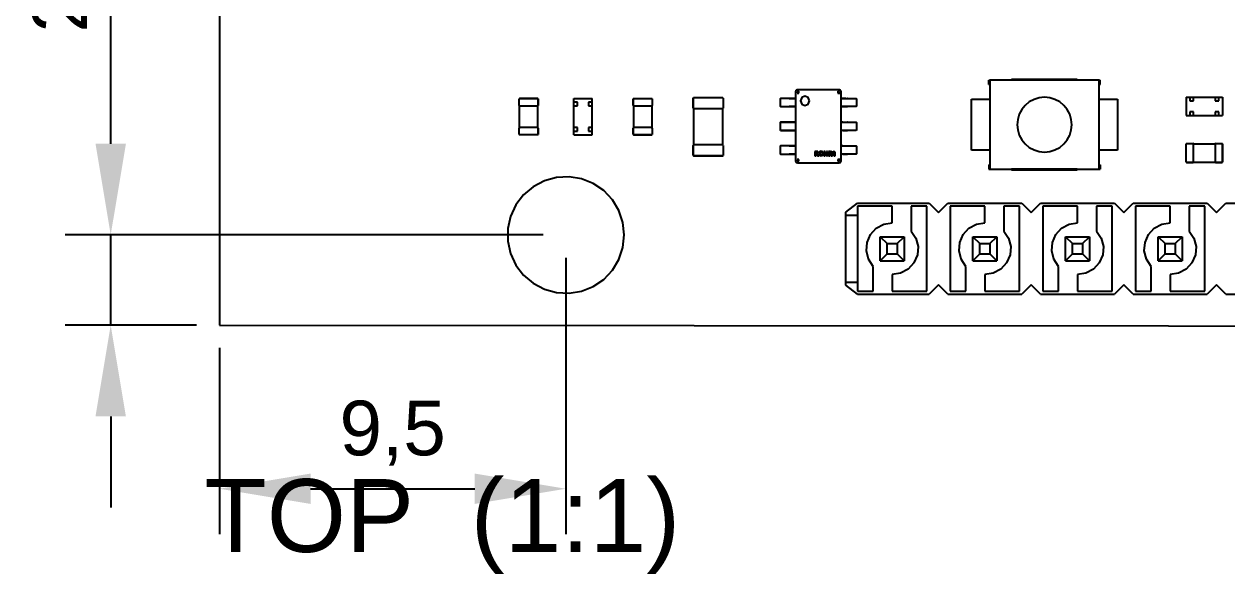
# Model space of a CAD drawing. Header units: millimetres. Extents: x -74 to 116, y -91 to 186.
# Drawn here: x -15.13 to 17.85, y 47.55 to 62.63 of the extents above; entities that cross this region are included whole.
import ezdxf

# ---------------------------------------------------------------- set-up
doc = ezdxf.new("R2010")
doc.units = ezdxf.units.MM
doc.layers.add('LABELS', color=7, linetype='Continuous')
doc.layers.add('VISIBLE', color=7, linetype='Continuous')
doc.styles.get("Standard").update_dxf_attribs({"font": 'arial.ttf'})
doc.dimstyles.get("Standard").update_dxf_attribs({"dimtxt": 2.5, "dimasz": 2.5, "dimexe": 1.25, "dimexo": 0.625, "dimtad": 1, "dimcen": 2.5, "dimazin": 3, "dimtfac": 1, "dimtmove": 0, "dimatfit": 3})

# ---------------------------------------------------------------- blocks, each defined once
blk = doc.blocks.new('*D3')
at = {"color": 0, "lineweight": -2, "transparency": 16777216}
for p, q in [((-0.273, 56.224), (-0.273, 48.638)), ((-9.773, 53.749), (-9.773, 48.638)), ((-7.273, 49.888), (-2.773, 49.888))]:
    blk.add_line(p, q, dxfattribs=at)
at = {"color": 0, "transparency": 16777216}
for points in [[(-7.273, 50.305), (-7.273, 49.472), (-9.773, 49.888)], [(-2.773, 50.305), (-2.773, 49.472), (-0.273, 49.888)]]:
    blk.add_solid(points, dxfattribs=at)
at = {"layer": 'Defpoints', "color": 0, "transparency": 16777216}
for p in [(-0.273, 56.849), (-9.773, 54.374), (-0.273, 49.888)]:
    blk.add_point(p, dxfattribs=at)
at = {"color": 0, "transparency": 16777216, "insert": (-5.023, 51.415), "char_height": 1.5, "attachment_point": 5}
blk.add_mtext('9,5', dxfattribs=at)
blk = doc.blocks.new('*D4')
at = {"color": 0, "lineweight": -2, "transparency": 16777216}
for p, q in [((-12.752, 59.349), (-12.752, 65.867)), ((-0.898, 56.849), (-14.002, 56.849)), ((-12.752, 54.374), (-12.752, 56.849)), ((-10.398, 54.374), (-14.002, 54.374)), ((-12.752, 51.874), (-12.752, 49.374))]:
    blk.add_line(p, q, dxfattribs=at)
at = {"color": 0, "transparency": 16777216}
for points in [[(-13.168, 59.349), (-12.335, 59.349), (-12.752, 56.849)], [(-13.168, 51.874), (-12.335, 51.874), (-12.752, 54.374)]]:
    blk.add_solid(points, dxfattribs=at)
at = {"layer": 'Defpoints', "color": 0, "transparency": 16777216}
for p in [(-12.752, 56.849), (-0.273, 56.849), (-9.773, 54.374)]:
    blk.add_point(p, dxfattribs=at)
at = {"color": 0, "transparency": 16777216, "insert": (-14.143, 63.858), "char_height": 1.5, "attachment_point": 5, "rotation": 90}
blk.add_mtext('2.5', dxfattribs=at)

msp = doc.modelspace()

# ---------------------------------------------------------------- linework, layer by layer
at = {"layer": 'VISIBLE'}
for points in [[(-9.773, 84.374), (-9.773, 54.374)], [(11.319, 61.094), (11.344, 61.094)], [(11.319, 60.974), (11.319, 61.094)], [(14.344, 61.094), (11.344, 61.094)], [(11.344, 61.094), (11.344, 58.654)], [(11.944, 61.124), (13.744, 61.124)], [(11.944, 61.124), (11.944, 61.094)], [(13.744, 61.094), (13.744, 61.124)], [(14.344, 58.654), (14.344, 61.094)], [(14.344, 61.094), (14.369, 61.094)], [(14.369, 60.974), (14.369, 61.094)], [(6.069, 60.83), (6.063, 60.83), (6.058, 60.829), (6.053, 60.827), (6.048, 60.825), (6.043, 60.822), (6.039, 60.819), (6.035, 60.815), (6.031, 60.811), (6.028, 60.807), (6.025, 60.802), (6.023, 60.797), (6.022, 60.792), (6.021, 60.787), (6.02, 60.782)], [(6.02, 60.78), (6.02, 60.78), (6.02, 60.78), (6.02, 60.78), (6.02, 60.781), (6.02, 60.781), (6.02, 60.781), (6.02, 60.781), (6.02, 60.781), (6.02, 60.781), (6.02, 60.781), (6.02, 60.781), (6.02, 60.781), (6.02, 60.782), (6.02, 60.782)], [(6.02, 60.78), (6.02, 58.88)], [(6.109, 60.79), (6.076, 60.774), (6.061, 60.741)], [(6.061, 60.741), (6.062, 60.741), (6.064, 60.741), (6.066, 60.741), (6.069, 60.741), (6.072, 60.741), (6.075, 60.741), (6.078, 60.741), (6.082, 60.741), (6.086, 60.741), (6.091, 60.741), (6.095, 60.741), (6.1, 60.741), (6.105, 60.741), (6.109, 60.741)], [(6.069, 60.83), (6.069, 60.83), (6.069, 60.83), (6.069, 60.83), (6.069, 60.83), (6.069, 60.83), (6.069, 60.83), (6.069, 60.83), (6.07, 60.83), (6.07, 60.83), (6.07, 60.83), (6.07, 60.83), (6.07, 60.83), (6.07, 60.83), (6.07, 60.83)], [(7.22, 60.83), (6.07, 60.83)], [(6.109, 60.741), (6.109, 60.746), (6.109, 60.751), (6.109, 60.755), (6.109, 60.76), (6.109, 60.764), (6.109, 60.768), (6.109, 60.772), (6.109, 60.775), (6.109, 60.779), (6.109, 60.782), (6.109, 60.784), (6.109, 60.786), (6.109, 60.788), (6.109, 60.79)], [(7.23, 60.741), (7.215, 60.774), (7.181, 60.79)], [(7.181, 60.79), (7.181, 60.788), (7.181, 60.786), (7.181, 60.784), (7.181, 60.782), (7.181, 60.779), (7.181, 60.775), (7.181, 60.772), (7.181, 60.768), (7.181, 60.764), (7.181, 60.76), (7.181, 60.755), (7.181, 60.751), (7.181, 60.746), (7.181, 60.741)], [(7.181, 60.741), (7.186, 60.741), (7.191, 60.741), (7.195, 60.741), (7.2, 60.741), (7.204, 60.741), (7.208, 60.741), (7.212, 60.741), (7.216, 60.741), (7.219, 60.741), (7.222, 60.741), (7.224, 60.741), (7.227, 60.741), (7.228, 60.741), (7.23, 60.741)], [(7.22, 60.83), (7.22, 60.83), (7.22, 60.83), (7.221, 60.83), (7.221, 60.83), (7.221, 60.83), (7.221, 60.83), (7.221, 60.83), (7.221, 60.83), (7.221, 60.83), (7.221, 60.83), (7.221, 60.83), (7.221, 60.83), (7.222, 60.83), (7.222, 60.83)], [(7.27, 60.782), (7.27, 60.787), (7.269, 60.792), (7.267, 60.797), (7.265, 60.802), (7.262, 60.807), (7.259, 60.811), (7.256, 60.815), (7.252, 60.819), (7.247, 60.822), (7.242, 60.825), (7.238, 60.827), (7.232, 60.829), (7.227, 60.83), (7.222, 60.83)], [(7.27, 60.782), (7.27, 60.782), (7.27, 60.781), (7.27, 60.781), (7.27, 60.781), (7.27, 60.781), (7.27, 60.781), (7.27, 60.781), (7.27, 60.781), (7.27, 60.781), (7.27, 60.781), (7.27, 60.78), (7.27, 60.78), (7.27, 60.78), (7.27, 60.78)], [(7.27, 58.88), (7.27, 60.78)], [(11.319, 60.974), (11.344, 60.974)], [(14.344, 60.974), (14.369, 60.974)], [(-1.546, 60.592), (-1.558, 60.58)], [(-1.558, 60.404), (-1.558, 60.58)], [(-1.558, 60.404), (-1.546, 60.392)], [(-1.546, 60.592), (-1.046, 60.592)], [(-1.046, 60.592), (-1.546, 60.592)], [(-1.546, 59.792), (-1.546, 60.392)], [(-1.546, 60.392), (-1.046, 60.392)], [(-1.034, 60.58), (-1.046, 60.592)], [(-1.034, 60.58), (-1.046, 60.592)], [(-1.046, 60.392), (-1.034, 60.404)], [(-1.046, 60.392), (-1.034, 60.404)], [(-1.046, 59.792), (-1.046, 60.392)], [(-1.034, 60.404), (-1.034, 60.58)], [(-1.034, 60.58), (-1.034, 60.404)], [(-0.056, 60.592), (0.444, 60.592)], [(-0.056, 60.492), (-0.056, 60.592)], [(-0.056, 60.392), (-0.056, 60.492)], [(0.044, 60.492), (-0.056, 60.492)], [(-0.056, 60.392), (0.044, 60.392)], [(-0.056, 59.792), (-0.056, 60.392)], [(0.044, 60.392), (0.044, 60.492)], [(0.344, 60.492), (0.344, 60.392)], [(0.444, 60.492), (0.344, 60.492)], [(0.344, 60.392), (0.444, 60.392)], [(0.444, 60.492), (0.444, 60.592)], [(0.444, 60.342), (0.444, 60.572)], [(0.444, 60.392), (0.444, 60.492)], [(0.444, 59.792), (0.444, 60.392)], [(1.58, 60.592), (1.568, 60.58)], [(1.58, 60.592), (1.568, 60.58)], [(1.568, 60.58), (1.568, 60.404)], [(1.568, 60.404), (1.568, 60.58)], [(1.568, 60.404), (1.58, 60.392)], [(1.568, 60.404), (1.58, 60.392)], [(1.58, 60.592), (2.08, 60.592)], [(1.58, 60.392), (1.58, 59.792)], [(1.58, 60.392), (2.08, 60.392)], [(2.092, 60.58), (2.08, 60.592)], [(2.08, 60.392), (2.092, 60.404)], [(2.08, 60.392), (2.08, 59.792)], [(2.092, 60.58), (2.092, 60.404)], [(3.222, 60.617), (3.21, 60.605)], [(3.222, 60.617), (3.21, 60.605)], [(3.21, 60.605), (3.21, 60.329)], [(3.21, 60.329), (3.21, 60.605)], [(3.222, 60.617), (4.022, 60.617)], [(4.034, 60.605), (4.022, 60.617)], [(4.034, 60.605), (4.034, 60.329)], [(5.605, 60.593), (5.595, 60.583)], [(5.595, 60.583), (5.605, 60.593)], [(5.595, 60.583), (5.595, 60.583), (5.595, 60.583), (5.596, 60.583), (5.596, 60.583), (5.597, 60.583), (5.597, 60.583), (5.598, 60.583), (5.599, 60.583), (5.6, 60.583), (5.601, 60.583), (5.602, 60.583), (5.603, 60.583), (5.604, 60.583), (5.605, 60.583)], [(5.595, 60.583), (5.595, 60.378)], [(5.605, 60.378), (5.604, 60.378), (5.603, 60.378), (5.602, 60.378), (5.601, 60.378), (5.6, 60.378), (5.599, 60.378), (5.598, 60.378), (5.597, 60.378), (5.597, 60.378), (5.596, 60.378), (5.596, 60.378), (5.595, 60.378), (5.595, 60.378), (5.595, 60.378)], [(5.595, 60.378), (5.605, 60.368)], [(5.605, 60.583), (5.605, 60.593)], [(5.772, 60.593), (5.605, 60.593)], [(5.605, 60.368), (5.605, 60.378)], [(5.605, 60.368), (5.772, 60.368)], [(5.852, 60.593), (5.851, 60.593), (5.849, 60.593), (5.846, 60.593), (5.842, 60.593), (5.837, 60.593), (5.832, 60.593), (5.826, 60.593), (5.82, 60.593), (5.813, 60.593), (5.805, 60.593), (5.797, 60.593), (5.789, 60.593), (5.78, 60.593), (5.772, 60.593)], [(5.772, 60.368), (5.78, 60.368), (5.789, 60.368), (5.797, 60.368), (5.805, 60.368), (5.813, 60.368), (5.82, 60.368), (5.826, 60.368), (5.832, 60.368), (5.837, 60.368), (5.842, 60.368), (5.846, 60.368), (5.849, 60.368), (5.851, 60.368), (5.852, 60.368)], [(5.843, 60.593), (5.858, 60.593), (5.872, 60.593), (5.885, 60.593), (5.898, 60.593), (5.911, 60.593), (5.923, 60.593), (5.933, 60.593), (5.943, 60.593), (5.952, 60.593), (5.959, 60.593), (5.965, 60.593), (5.97, 60.593), (5.974, 60.593), (5.976, 60.593)], [(5.976, 60.368), (5.974, 60.368), (5.97, 60.368), (5.965, 60.368), (5.959, 60.368), (5.952, 60.368), (5.943, 60.368), (5.933, 60.368), (5.923, 60.368), (5.911, 60.368), (5.898, 60.368), (5.885, 60.368), (5.872, 60.368), (5.858, 60.368), (5.843, 60.368)], [(5.89, 60.593), (5.852, 60.593)], [(5.852, 60.368), (5.89, 60.368)], [(6.02, 60.593), (6.006, 60.593), (5.992, 60.593), (5.979, 60.593), (5.966, 60.593), (5.954, 60.593), (5.942, 60.593), (5.931, 60.593), (5.922, 60.593), (5.913, 60.593), (5.906, 60.593), (5.9, 60.593), (5.895, 60.593), (5.892, 60.593), (5.89, 60.593)], [(5.89, 60.368), (5.892, 60.368), (5.895, 60.368), (5.9, 60.368), (5.906, 60.368), (5.913, 60.368), (5.922, 60.368), (5.931, 60.368), (5.942, 60.368), (5.954, 60.368), (5.966, 60.368), (5.979, 60.368), (5.992, 60.368), (6.006, 60.368), (6.02, 60.368)], [(5.976, 60.593), (6.013, 60.593)], [(6.013, 60.368), (5.976, 60.368)], [(6.02, 60.368), (6.019, 60.368), (6.019, 60.368), (6.018, 60.368), (6.017, 60.368), (6.017, 60.368), (6.016, 60.368), (6.016, 60.368), (6.015, 60.368), (6.015, 60.368), (6.014, 60.368), (6.014, 60.368), (6.014, 60.368), (6.014, 60.368), (6.013, 60.368)], [(6.404, 60.527), (6.368, 60.615), (6.279, 60.652), (6.191, 60.615), (6.154, 60.527), (6.191, 60.439), (6.279, 60.402), (6.368, 60.439), (6.404, 60.527)], [(7.27, 60.593), (7.284, 60.593), (7.298, 60.593), (7.312, 60.593), (7.325, 60.593), (7.337, 60.593), (7.348, 60.593), (7.359, 60.593), (7.369, 60.593), (7.377, 60.593), (7.384, 60.593), (7.391, 60.593), (7.395, 60.593), (7.399, 60.593), (7.401, 60.593)], [(7.277, 60.593), (7.277, 60.593), (7.277, 60.593), (7.276, 60.593), (7.276, 60.593), (7.276, 60.593), (7.275, 60.593), (7.275, 60.593), (7.274, 60.593), (7.274, 60.593), (7.273, 60.593), (7.272, 60.593), (7.272, 60.593), (7.271, 60.593), (7.27, 60.593)], [(7.27, 60.368), (7.271, 60.368), (7.272, 60.368), (7.272, 60.368), (7.273, 60.368), (7.274, 60.368), (7.274, 60.368), (7.275, 60.368), (7.275, 60.368), (7.276, 60.368), (7.276, 60.368), (7.276, 60.368), (7.277, 60.368), (7.277, 60.368), (7.277, 60.368)], [(7.401, 60.368), (7.399, 60.368), (7.395, 60.368), (7.391, 60.368), (7.384, 60.368), (7.377, 60.368), (7.369, 60.368), (7.359, 60.368), (7.348, 60.368), (7.337, 60.368), (7.325, 60.368), (7.312, 60.368), (7.298, 60.368), (7.284, 60.368), (7.27, 60.368)], [(7.315, 60.593), (7.277, 60.593)], [(7.277, 60.368), (7.315, 60.368)], [(7.401, 60.593), (7.391, 60.593), (7.381, 60.593), (7.372, 60.593), (7.364, 60.593), (7.356, 60.593), (7.348, 60.593), (7.341, 60.593), (7.335, 60.593), (7.33, 60.593), (7.325, 60.593), (7.321, 60.593), (7.318, 60.593), (7.316, 60.593), (7.315, 60.593)], [(7.315, 60.368), (7.317, 60.368), (7.32, 60.368), (7.325, 60.368), (7.331, 60.368), (7.339, 60.368), (7.347, 60.368), (7.357, 60.368), (7.368, 60.368), (7.38, 60.368), (7.392, 60.368), (7.405, 60.368), (7.419, 60.368), (7.433, 60.368), (7.447, 60.368)], [(7.401, 60.593), (7.439, 60.593)], [(7.439, 60.368), (7.401, 60.368)], [(7.439, 60.593), (7.44, 60.593), (7.442, 60.593), (7.445, 60.593), (7.449, 60.593), (7.453, 60.593), (7.458, 60.593), (7.464, 60.593), (7.471, 60.593), (7.478, 60.593), (7.485, 60.593), (7.493, 60.593), (7.502, 60.593), (7.51, 60.593), (7.519, 60.593)], [(7.447, 60.593), (7.446, 60.593), (7.446, 60.593), (7.445, 60.593), (7.445, 60.593), (7.444, 60.593), (7.443, 60.593), (7.443, 60.593), (7.442, 60.593), (7.442, 60.593), (7.441, 60.593), (7.44, 60.593), (7.44, 60.593), (7.439, 60.593), (7.439, 60.593)], [(7.519, 60.368), (7.51, 60.368), (7.502, 60.368), (7.493, 60.368), (7.485, 60.368), (7.478, 60.368), (7.471, 60.368), (7.464, 60.368), (7.458, 60.368), (7.453, 60.368), (7.449, 60.368), (7.445, 60.368), (7.442, 60.368), (7.44, 60.368), (7.439, 60.368)], [(7.519, 60.593), (7.685, 60.593)], [(7.685, 60.368), (7.519, 60.368)], [(7.685, 60.593), (7.695, 60.583)], [(7.686, 60.583), (7.685, 60.593)], [(7.695, 60.583), (7.685, 60.593)], [(7.685, 60.368), (7.686, 60.378)], [(7.695, 60.378), (7.685, 60.368)], [(7.695, 60.583), (7.695, 60.583), (7.695, 60.583), (7.695, 60.583), (7.694, 60.583), (7.694, 60.583), (7.693, 60.583), (7.692, 60.583), (7.692, 60.583), (7.691, 60.583), (7.69, 60.583), (7.689, 60.583), (7.688, 60.583), (7.687, 60.583), (7.686, 60.583)], [(7.686, 60.378), (7.687, 60.378), (7.688, 60.378), (7.689, 60.378), (7.69, 60.378), (7.691, 60.378), (7.692, 60.378), (7.692, 60.378), (7.693, 60.378), (7.694, 60.378), (7.694, 60.378), (7.695, 60.378), (7.695, 60.378), (7.695, 60.378), (7.695, 60.378)], [(7.695, 60.583), (7.695, 60.378)], [(10.844, 59.174), (10.844, 60.574)], [(10.844, 60.574), (11.344, 60.574)], [(12.844, 60.624), (12.698, 60.61), (12.557, 60.567), (12.427, 60.498), (12.314, 60.404), (12.221, 60.291), (12.151, 60.161), (12.109, 60.02), (12.094, 59.874), (12.109, 59.728), (12.151, 59.587), (12.221, 59.457), (12.314, 59.344), (12.427, 59.25), (12.557, 59.181), (12.698, 59.139), (12.844, 59.124)], [(12.844, 60.624), (12.698, 60.61), (12.557, 60.567), (12.427, 60.498), (12.314, 60.404), (12.221, 60.291), (12.151, 60.161), (12.109, 60.02), (12.094, 59.874), (12.109, 59.728), (12.151, 59.587), (12.221, 59.457), (12.314, 59.344), (12.427, 59.25), (12.557, 59.181), (12.698, 59.139), (12.844, 59.124)], [(12.844, 59.124), (12.99, 59.139), (13.131, 59.181), (13.261, 59.25), (13.374, 59.344), (13.468, 59.457), (13.537, 59.587), (13.58, 59.728), (13.594, 59.874), (13.58, 60.02), (13.537, 60.161), (13.468, 60.291), (13.374, 60.404), (13.261, 60.498), (13.131, 60.567), (12.99, 60.61), (12.844, 60.624)], [(14.344, 60.574), (14.844, 60.574)], [(14.844, 60.574), (14.844, 59.174)], [(16.727, 60.624), (16.727, 60.124)], [(16.727, 60.624), (16.827, 60.624)], [(16.827, 60.624), (16.927, 60.624)], [(16.827, 60.624), (16.827, 60.524)], [(16.827, 60.524), (16.927, 60.524)], [(16.927, 60.624), (17.527, 60.624)], [(16.927, 60.524), (16.927, 60.624)], [(17.527, 60.624), (17.627, 60.624)], [(17.527, 60.624), (17.527, 60.524)], [(17.527, 60.524), (17.627, 60.524)], [(17.627, 60.624), (17.727, 60.624)], [(17.627, 60.524), (17.627, 60.624)], [(17.727, 60.624), (17.727, 60.124)], [(3.21, 60.329), (3.222, 60.317)], [(3.21, 60.329), (3.222, 60.317)], [(3.222, 60.317), (3.222, 59.317)], [(3.222, 60.317), (4.022, 60.317)], [(4.022, 60.317), (4.034, 60.329)], [(4.022, 60.317), (4.022, 59.317)], [(16.727, 60.124), (16.827, 60.124)], [(16.747, 60.124), (16.977, 60.124)], [(16.927, 60.224), (16.827, 60.224)], [(16.827, 60.224), (16.827, 60.124)], [(16.827, 60.124), (16.927, 60.124)], [(16.927, 60.124), (16.927, 60.224)], [(16.927, 60.124), (17.527, 60.124)], [(17.477, 60.124), (17.707, 60.124)], [(17.527, 60.224), (17.527, 60.124)], [(17.627, 60.224), (17.527, 60.224)], [(17.527, 60.124), (17.627, 60.124)], [(17.627, 60.124), (17.627, 60.224)], [(17.627, 60.124), (17.727, 60.124)], [(-1.546, 59.792), (-1.558, 59.78)], [(-1.558, 59.604), (-1.558, 59.78)], [(-1.046, 59.792), (-1.546, 59.792)], [(-1.034, 59.78), (-1.046, 59.792)], [(-1.034, 59.78), (-1.046, 59.792)], [(-1.034, 59.604), (-1.034, 59.78)], [(-1.034, 59.78), (-1.034, 59.604)], [(-0.056, 59.692), (-0.056, 59.792)], [(0.044, 59.792), (-0.056, 59.792)], [(-0.056, 59.692), (0.044, 59.692)], [(-0.056, 59.592), (-0.056, 59.692)], [(0.044, 59.692), (0.044, 59.792)], [(0.444, 59.792), (0.344, 59.792)], [(0.344, 59.792), (0.344, 59.692)], [(0.344, 59.692), (0.444, 59.692)], [(0.444, 59.612), (0.444, 59.842)], [(0.444, 59.692), (0.444, 59.792)], [(0.444, 59.592), (0.444, 59.692)], [(1.58, 59.792), (1.568, 59.78)], [(1.58, 59.792), (1.568, 59.78)], [(1.568, 59.78), (1.568, 59.604)], [(1.568, 59.604), (1.568, 59.78)], [(2.08, 59.792), (1.58, 59.792)], [(2.092, 59.78), (2.08, 59.792)], [(2.092, 59.78), (2.092, 59.604)], [(5.605, 59.943), (5.595, 59.933)], [(5.595, 59.933), (5.605, 59.943)], [(5.595, 59.933), (5.595, 59.933), (5.595, 59.933), (5.596, 59.933), (5.596, 59.933), (5.597, 59.933), (5.597, 59.933), (5.598, 59.933), (5.599, 59.933), (5.6, 59.933), (5.601, 59.933), (5.602, 59.933), (5.603, 59.933), (5.604, 59.933), (5.605, 59.933)], [(5.595, 59.933), (5.595, 59.728)], [(5.605, 59.728), (5.604, 59.728), (5.603, 59.728), (5.602, 59.728), (5.601, 59.728), (5.6, 59.728), (5.599, 59.728), (5.598, 59.728), (5.597, 59.728), (5.597, 59.728), (5.596, 59.728), (5.596, 59.728), (5.595, 59.728), (5.595, 59.728), (5.595, 59.728)], [(5.595, 59.728), (5.605, 59.718)], [(5.605, 59.933), (5.605, 59.943)], [(5.772, 59.943), (5.605, 59.943)], [(5.605, 59.943), (5.843, 59.943)], [(5.605, 59.718), (5.605, 59.728)], [(5.843, 59.718), (5.605, 59.718)], [(5.605, 59.718), (5.772, 59.718)], [(5.852, 59.943), (5.851, 59.943), (5.849, 59.943), (5.846, 59.943), (5.842, 59.943), (5.837, 59.943), (5.832, 59.943), (5.826, 59.943), (5.82, 59.943), (5.813, 59.943), (5.805, 59.943), (5.797, 59.943), (5.789, 59.943), (5.78, 59.943), (5.772, 59.943)], [(5.772, 59.718), (5.78, 59.718), (5.789, 59.718), (5.797, 59.718), (5.805, 59.718), (5.813, 59.718), (5.82, 59.718), (5.826, 59.718), (5.832, 59.718), (5.837, 59.718), (5.842, 59.718), (5.846, 59.718), (5.849, 59.718), (5.851, 59.718), (5.852, 59.718)], [(5.843, 59.943), (5.858, 59.943), (5.872, 59.943), (5.885, 59.943), (5.898, 59.943), (5.911, 59.943), (5.923, 59.943), (5.933, 59.943), (5.943, 59.943), (5.952, 59.943), (5.959, 59.943), (5.965, 59.943), (5.97, 59.943), (5.974, 59.943), (5.976, 59.943)], [(5.976, 59.718), (5.974, 59.718), (5.97, 59.718), (5.965, 59.718), (5.959, 59.718), (5.952, 59.718), (5.943, 59.718), (5.933, 59.718), (5.923, 59.718), (5.911, 59.718), (5.898, 59.718), (5.885, 59.718), (5.872, 59.718), (5.858, 59.718), (5.843, 59.718)], [(5.89, 59.943), (5.852, 59.943)], [(5.852, 59.718), (5.89, 59.718)], [(6.02, 59.943), (6.006, 59.943), (5.992, 59.943), (5.979, 59.943), (5.966, 59.943), (5.954, 59.943), (5.942, 59.943), (5.931, 59.943), (5.922, 59.943), (5.913, 59.943), (5.906, 59.943), (5.9, 59.943), (5.895, 59.943), (5.892, 59.943), (5.89, 59.943)], [(5.89, 59.718), (5.892, 59.718), (5.895, 59.718), (5.9, 59.718), (5.906, 59.718), (5.913, 59.718), (5.922, 59.718), (5.931, 59.718), (5.942, 59.718), (5.954, 59.718), (5.966, 59.718), (5.979, 59.718), (5.992, 59.718), (6.006, 59.718), (6.02, 59.718)], [(5.976, 59.943), (6.013, 59.943)], [(6.013, 59.718), (5.976, 59.718)], [(6.013, 59.943), (6.014, 59.943), (6.014, 59.943), (6.014, 59.943), (6.014, 59.943), (6.015, 59.943), (6.015, 59.943), (6.016, 59.943), (6.016, 59.943), (6.017, 59.943), (6.017, 59.943), (6.018, 59.943), (6.019, 59.943), (6.019, 59.943), (6.02, 59.943)], [(7.27, 59.943), (7.284, 59.943), (7.298, 59.943), (7.312, 59.943), (7.325, 59.943), (7.337, 59.943), (7.348, 59.943), (7.359, 59.943), (7.369, 59.943), (7.377, 59.943), (7.384, 59.943), (7.391, 59.943), (7.395, 59.943), (7.399, 59.943), (7.401, 59.943)], [(7.27, 59.718), (7.271, 59.718), (7.272, 59.718), (7.272, 59.718), (7.273, 59.718), (7.274, 59.718), (7.274, 59.718), (7.275, 59.718), (7.275, 59.718), (7.276, 59.718), (7.276, 59.718), (7.276, 59.718), (7.277, 59.718), (7.277, 59.718), (7.277, 59.718)], [(7.401, 59.718), (7.399, 59.718), (7.395, 59.718), (7.391, 59.718), (7.384, 59.718), (7.377, 59.718), (7.369, 59.718), (7.359, 59.718), (7.348, 59.718), (7.337, 59.718), (7.325, 59.718), (7.312, 59.718), (7.298, 59.718), (7.284, 59.718), (7.27, 59.718)], [(7.315, 59.943), (7.277, 59.943)], [(7.315, 59.718), (7.317, 59.718), (7.32, 59.718), (7.325, 59.718), (7.331, 59.718), (7.339, 59.718), (7.347, 59.718), (7.357, 59.718), (7.368, 59.718), (7.38, 59.718), (7.392, 59.718), (7.405, 59.718), (7.419, 59.718), (7.433, 59.718), (7.447, 59.718)], [(7.401, 59.943), (7.439, 59.943)], [(7.439, 59.718), (7.401, 59.718)], [(7.439, 59.943), (7.44, 59.943), (7.442, 59.943), (7.445, 59.943), (7.449, 59.943), (7.453, 59.943), (7.458, 59.943), (7.464, 59.943), (7.471, 59.943), (7.478, 59.943), (7.485, 59.943), (7.493, 59.943), (7.502, 59.943), (7.51, 59.943), (7.519, 59.943)], [(7.447, 59.943), (7.446, 59.943), (7.446, 59.943), (7.445, 59.943), (7.445, 59.943), (7.444, 59.943), (7.443, 59.943), (7.443, 59.943), (7.442, 59.943), (7.442, 59.943), (7.441, 59.943), (7.44, 59.943), (7.44, 59.943), (7.439, 59.943), (7.439, 59.943)], [(7.519, 59.718), (7.51, 59.718), (7.502, 59.718), (7.493, 59.718), (7.485, 59.718), (7.478, 59.718), (7.471, 59.718), (7.464, 59.718), (7.458, 59.718), (7.453, 59.718), (7.449, 59.718), (7.445, 59.718), (7.442, 59.718), (7.44, 59.718), (7.439, 59.718)], [(7.519, 59.943), (7.685, 59.943)], [(7.685, 59.718), (7.519, 59.718)], [(7.685, 59.943), (7.695, 59.933)], [(7.686, 59.933), (7.685, 59.943)], [(7.685, 59.718), (7.686, 59.728)], [(7.695, 59.728), (7.685, 59.718)], [(7.695, 59.933), (7.695, 59.933), (7.695, 59.933), (7.695, 59.933), (7.694, 59.933), (7.694, 59.933), (7.693, 59.933), (7.692, 59.933), (7.692, 59.933), (7.691, 59.933), (7.69, 59.933), (7.689, 59.933), (7.688, 59.933), (7.687, 59.933), (7.686, 59.933)], [(7.686, 59.728), (7.687, 59.728), (7.688, 59.728), (7.689, 59.728), (7.69, 59.728), (7.691, 59.728), (7.692, 59.728), (7.692, 59.728), (7.693, 59.728), (7.694, 59.728), (7.694, 59.728), (7.695, 59.728), (7.695, 59.728), (7.695, 59.728), (7.695, 59.728)], [(7.695, 59.933), (7.695, 59.728)], [(-1.558, 59.604), (-1.546, 59.592)], [(-1.046, 59.592), (-1.546, 59.592)], [(-1.046, 59.592), (-1.034, 59.604)], [(-1.046, 59.592), (-1.034, 59.604)], [(-0.056, 59.592), (0.444, 59.592)], [(1.568, 59.604), (1.58, 59.592)], [(1.568, 59.604), (1.58, 59.592)], [(2.08, 59.592), (1.58, 59.592)], [(1.58, 59.592), (2.08, 59.592)], [(2.08, 59.592), (2.092, 59.604)], [(16.739, 59.361), (16.727, 59.349)], [(16.739, 59.361), (16.915, 59.361)], [(16.927, 59.349), (16.915, 59.361)], [(17.539, 59.361), (17.527, 59.349)], [(17.539, 59.361), (17.715, 59.361)], [(17.727, 59.349), (17.715, 59.361)], [(3.222, 59.317), (3.21, 59.305)], [(3.222, 59.317), (3.21, 59.305)], [(3.21, 59.305), (3.21, 59.029)], [(3.21, 59.029), (3.21, 59.305)], [(3.21, 59.029), (3.222, 59.017)], [(3.21, 59.029), (3.222, 59.017)], [(4.022, 59.317), (3.222, 59.317)], [(4.034, 59.305), (4.022, 59.317)], [(4.022, 59.017), (4.034, 59.029)], [(4.034, 59.305), (4.034, 59.029)], [(5.605, 59.293), (5.595, 59.283)], [(5.595, 59.283), (5.605, 59.293)], [(5.595, 59.283), (5.595, 59.283), (5.595, 59.283), (5.596, 59.283), (5.596, 59.283), (5.597, 59.283), (5.597, 59.283), (5.598, 59.283), (5.599, 59.283), (5.6, 59.283), (5.601, 59.283), (5.602, 59.283), (5.603, 59.283), (5.604, 59.283), (5.605, 59.283)], [(5.595, 59.283), (5.595, 59.078)], [(5.605, 59.078), (5.604, 59.078), (5.603, 59.078), (5.602, 59.078), (5.601, 59.078), (5.6, 59.078), (5.599, 59.078), (5.598, 59.078), (5.597, 59.078), (5.597, 59.078), (5.596, 59.078), (5.596, 59.078), (5.595, 59.078), (5.595, 59.078), (5.595, 59.078)], [(5.595, 59.078), (5.605, 59.068)], [(5.605, 59.283), (5.605, 59.293)], [(5.772, 59.293), (5.605, 59.293)], [(5.605, 59.068), (5.605, 59.078)], [(5.605, 59.068), (5.772, 59.068)], [(5.852, 59.293), (5.851, 59.293), (5.849, 59.293), (5.846, 59.293), (5.842, 59.293), (5.837, 59.293), (5.832, 59.293), (5.826, 59.293), (5.82, 59.293), (5.813, 59.293), (5.805, 59.293), (5.797, 59.293), (5.789, 59.293), (5.78, 59.293), (5.772, 59.293)], [(5.772, 59.068), (5.78, 59.068), (5.789, 59.068), (5.797, 59.068), (5.805, 59.068), (5.813, 59.068), (5.82, 59.068), (5.826, 59.068), (5.832, 59.068), (5.837, 59.068), (5.842, 59.068), (5.846, 59.068), (5.849, 59.068), (5.851, 59.068), (5.852, 59.068)], [(5.843, 59.293), (5.858, 59.293), (5.872, 59.293), (5.885, 59.293), (5.898, 59.293), (5.911, 59.293), (5.923, 59.293), (5.933, 59.293), (5.943, 59.293), (5.952, 59.293), (5.959, 59.293), (5.965, 59.293), (5.97, 59.293), (5.974, 59.293), (5.976, 59.293)], [(5.976, 59.068), (5.974, 59.068), (5.97, 59.068), (5.965, 59.068), (5.959, 59.068), (5.952, 59.068), (5.943, 59.068), (5.933, 59.068), (5.923, 59.068), (5.911, 59.068), (5.898, 59.068), (5.885, 59.068), (5.872, 59.068), (5.858, 59.068), (5.843, 59.068)], [(5.89, 59.293), (5.852, 59.293)], [(5.852, 59.068), (5.89, 59.068)], [(6.02, 59.293), (6.006, 59.293), (5.992, 59.293), (5.979, 59.293), (5.966, 59.293), (5.954, 59.293), (5.942, 59.293), (5.931, 59.293), (5.922, 59.293), (5.913, 59.293), (5.906, 59.293), (5.9, 59.293), (5.895, 59.293), (5.892, 59.293), (5.89, 59.293)], [(5.89, 59.068), (5.892, 59.068), (5.895, 59.068), (5.9, 59.068), (5.906, 59.068), (5.913, 59.068), (5.922, 59.068), (5.931, 59.068), (5.942, 59.068), (5.954, 59.068), (5.966, 59.068), (5.979, 59.068), (5.992, 59.068), (6.006, 59.068), (6.02, 59.068)], [(5.976, 59.293), (6.013, 59.293)], [(6.013, 59.068), (5.976, 59.068)], [(6.013, 59.293), (6.014, 59.293), (6.014, 59.293), (6.014, 59.293), (6.014, 59.293), (6.015, 59.293), (6.015, 59.293), (6.016, 59.293), (6.016, 59.293), (6.017, 59.293), (6.017, 59.293), (6.018, 59.293), (6.019, 59.293), (6.019, 59.293), (6.02, 59.293)], [(6.02, 59.068), (6.019, 59.068), (6.019, 59.068), (6.018, 59.068), (6.017, 59.068), (6.017, 59.068), (6.016, 59.068), (6.016, 59.068), (6.015, 59.068), (6.015, 59.068), (6.014, 59.068), (6.014, 59.068), (6.014, 59.068), (6.014, 59.068), (6.013, 59.068)], [(6.546, 59.142), (6.546, 59.02)], [(6.595, 59.142), (6.546, 59.142)], [(6.577, 59.086), (6.577, 59.119)], [(6.577, 59.119), (6.587, 59.119)], [(6.586, 59.086), (6.577, 59.086)], [(6.577, 59.065), (6.588, 59.065)], [(6.577, 59.02), (6.577, 59.065)], [(6.604, 59.091), (6.586, 59.086)], [(6.587, 59.119), (6.602, 59.117)], [(6.588, 59.065), (6.622, 59.02)], [(6.627, 59.135), (6.595, 59.142)], [(6.602, 59.117), (6.61, 59.104)], [(6.61, 59.104), (6.604, 59.091)], [(6.618, 59.072), (6.641, 59.108)], [(6.659, 59.02), (6.618, 59.072)], [(6.641, 59.108), (6.627, 59.135)], [(6.72, 59.144), (6.677, 59.127), (6.661, 59.081)], [(6.661, 59.081), (6.677, 59.034), (6.72, 59.017)], [(6.693, 59.081), (6.701, 59.112)], [(6.701, 59.05), (6.693, 59.081)], [(6.701, 59.112), (6.72, 59.121)], [(6.72, 59.04), (6.701, 59.05)], [(6.779, 59.081), (6.763, 59.127), (6.72, 59.144)], [(6.72, 59.121), (6.739, 59.112)], [(6.72, 59.017), (6.763, 59.034), (6.779, 59.081)], [(6.739, 59.05), (6.72, 59.04)], [(6.739, 59.112), (6.748, 59.081)], [(6.748, 59.081), (6.739, 59.05)], [(6.797, 59.142), (6.797, 59.02)], [(6.828, 59.142), (6.797, 59.142)], [(6.828, 59.097), (6.828, 59.142)], [(6.87, 59.097), (6.828, 59.097)], [(6.828, 59.074), (6.87, 59.074)], [(6.828, 59.02), (6.828, 59.074)], [(6.87, 59.142), (6.87, 59.097)], [(6.9, 59.142), (6.87, 59.142)], [(6.87, 59.074), (6.87, 59.02)], [(6.9, 59.02), (6.9, 59.142)], [(6.927, 59.14), (6.927, 59.02)], [(6.965, 59.14), (6.927, 59.14)], [(7.001, 59.144), (6.965, 59.127)], [(6.965, 59.127), (6.965, 59.14)], [(6.965, 59.105), (6.983, 59.112)], [(6.965, 59.02), (6.965, 59.105)], [(6.983, 59.112), (6.997, 59.105)], [(6.997, 59.105), (6.999, 59.08)], [(6.999, 59.08), (6.999, 59.02)], [(7.033, 59.123), (7.001, 59.144)], [(7.073, 59.144), (7.033, 59.123)], [(7.037, 59.105), (7.055, 59.112)], [(7.037, 59.02), (7.037, 59.105)], [(7.055, 59.112), (7.069, 59.105)], [(7.069, 59.105), (7.071, 59.08)], [(7.071, 59.08), (7.071, 59.02)], [(7.099, 59.133), (7.073, 59.144)], [(7.109, 59.098), (7.099, 59.133)], [(7.109, 59.02), (7.109, 59.098)], [(7.27, 59.293), (7.284, 59.293), (7.298, 59.293), (7.312, 59.293), (7.325, 59.293), (7.337, 59.293), (7.348, 59.293), (7.359, 59.293), (7.369, 59.293), (7.377, 59.293), (7.384, 59.293), (7.391, 59.293), (7.395, 59.293), (7.399, 59.293), (7.401, 59.293)], [(7.277, 59.293), (7.277, 59.293), (7.277, 59.293), (7.276, 59.293), (7.276, 59.293), (7.276, 59.293), (7.275, 59.293), (7.275, 59.293), (7.274, 59.293), (7.274, 59.293), (7.273, 59.293), (7.272, 59.293), (7.272, 59.293), (7.271, 59.293), (7.27, 59.293)], [(7.401, 59.068), (7.399, 59.068), (7.395, 59.068), (7.391, 59.068), (7.384, 59.068), (7.377, 59.068), (7.369, 59.068), (7.359, 59.068), (7.348, 59.068), (7.337, 59.068), (7.325, 59.068), (7.312, 59.068), (7.298, 59.068), (7.284, 59.068), (7.27, 59.068)], [(7.315, 59.293), (7.277, 59.293)], [(7.315, 59.068), (7.317, 59.068), (7.32, 59.068), (7.325, 59.068), (7.331, 59.068), (7.339, 59.068), (7.347, 59.068), (7.357, 59.068), (7.368, 59.068), (7.38, 59.068), (7.392, 59.068), (7.405, 59.068), (7.419, 59.068), (7.433, 59.068), (7.447, 59.068)], [(7.401, 59.293), (7.439, 59.293)], [(7.439, 59.068), (7.401, 59.068)], [(7.439, 59.293), (7.44, 59.293), (7.442, 59.293), (7.445, 59.293), (7.449, 59.293), (7.453, 59.293), (7.458, 59.293), (7.464, 59.293), (7.471, 59.293), (7.478, 59.293), (7.485, 59.293), (7.493, 59.293), (7.502, 59.293), (7.51, 59.293), (7.519, 59.293)], [(7.519, 59.068), (7.51, 59.068), (7.502, 59.068), (7.493, 59.068), (7.485, 59.068), (7.478, 59.068), (7.471, 59.068), (7.464, 59.068), (7.458, 59.068), (7.453, 59.068), (7.449, 59.068), (7.445, 59.068), (7.442, 59.068), (7.44, 59.068), (7.439, 59.068)], [(7.519, 59.293), (7.685, 59.293)], [(7.685, 59.068), (7.519, 59.068)], [(7.685, 59.293), (7.695, 59.283)], [(7.686, 59.283), (7.685, 59.293)], [(7.685, 59.068), (7.686, 59.078)], [(7.695, 59.078), (7.685, 59.068)], [(7.685, 59.068), (7.695, 59.078)], [(7.695, 59.283), (7.695, 59.283), (7.695, 59.283), (7.695, 59.283), (7.694, 59.283), (7.694, 59.283), (7.693, 59.283), (7.692, 59.283), (7.692, 59.283), (7.691, 59.283), (7.69, 59.283), (7.689, 59.283), (7.688, 59.283), (7.687, 59.283), (7.686, 59.283)], [(7.686, 59.078), (7.687, 59.078), (7.688, 59.078), (7.689, 59.078), (7.69, 59.078), (7.691, 59.078), (7.692, 59.078), (7.692, 59.078), (7.693, 59.078), (7.694, 59.078), (7.694, 59.078), (7.695, 59.078), (7.695, 59.078), (7.695, 59.078), (7.695, 59.078)], [(7.695, 59.283), (7.695, 59.078)], [(11.344, 59.174), (10.844, 59.174)], [(14.844, 59.174), (14.344, 59.174)], [(16.727, 58.849), (16.727, 59.349)], [(16.927, 59.349), (17.527, 59.349)], [(16.927, 58.849), (16.927, 59.349)], [(17.527, 59.349), (17.527, 58.849)], [(17.727, 59.349), (17.727, 58.849)], [(17.727, 58.849), (17.727, 59.349)], [(4.022, 59.017), (3.222, 59.017)], [(3.222, 59.017), (4.022, 59.017)], [(6.02, 58.879), (6.02, 58.879), (6.02, 58.879), (6.02, 58.879), (6.02, 58.879), (6.02, 58.879), (6.02, 58.879), (6.02, 58.879), (6.02, 58.88), (6.02, 58.88), (6.02, 58.88), (6.02, 58.88), (6.02, 58.88), (6.02, 58.88), (6.02, 58.88)], [(6.02, 58.879), (6.021, 58.873), (6.022, 58.868), (6.023, 58.863), (6.025, 58.858), (6.028, 58.853), (6.031, 58.849), (6.035, 58.845), (6.039, 58.841), (6.043, 58.838), (6.048, 58.835), (6.053, 58.833), (6.058, 58.832), (6.063, 58.831), (6.069, 58.83)], [(6.109, 58.919), (6.105, 58.919), (6.1, 58.919), (6.095, 58.919), (6.091, 58.919), (6.086, 58.919), (6.082, 58.919), (6.078, 58.919), (6.075, 58.919), (6.072, 58.919), (6.069, 58.919), (6.066, 58.919), (6.064, 58.919), (6.062, 58.919), (6.061, 58.919)], [(6.061, 58.919), (6.076, 58.886), (6.109, 58.871)], [(6.07, 58.83), (6.07, 58.83), (6.07, 58.83), (6.07, 58.83), (6.07, 58.83), (6.07, 58.83), (6.07, 58.83), (6.069, 58.83), (6.069, 58.83), (6.069, 58.83), (6.069, 58.83), (6.069, 58.83), (6.069, 58.83), (6.069, 58.83), (6.069, 58.83)], [(6.07, 58.83), (7.22, 58.83)], [(6.109, 58.871), (6.109, 58.872), (6.109, 58.874), (6.109, 58.876), (6.109, 58.879), (6.109, 58.882), (6.109, 58.885), (6.109, 58.888), (6.109, 58.892), (6.109, 58.896), (6.109, 58.901), (6.109, 58.905), (6.109, 58.91), (6.109, 58.914), (6.109, 58.919)], [(6.546, 59.02), (6.577, 59.02)], [(6.622, 59.02), (6.659, 59.02)], [(6.797, 59.02), (6.828, 59.02)], [(6.87, 59.02), (6.9, 59.02)], [(6.927, 59.02), (6.965, 59.02)], [(6.999, 59.02), (7.037, 59.02)], [(7.071, 59.02), (7.109, 59.02)], [(7.181, 58.919), (7.181, 58.914), (7.181, 58.91), (7.181, 58.905), (7.181, 58.901), (7.181, 58.896), (7.181, 58.892), (7.181, 58.888), (7.181, 58.885), (7.181, 58.882), (7.181, 58.879), (7.181, 58.876), (7.181, 58.874), (7.181, 58.872), (7.181, 58.871)], [(7.181, 58.871), (7.215, 58.886), (7.23, 58.919)], [(7.23, 58.919), (7.228, 58.919), (7.227, 58.919), (7.224, 58.919), (7.222, 58.919), (7.219, 58.919), (7.216, 58.919), (7.212, 58.919), (7.208, 58.919), (7.204, 58.919), (7.2, 58.919), (7.195, 58.919), (7.191, 58.919), (7.186, 58.919), (7.181, 58.919)], [(7.222, 58.83), (7.222, 58.83), (7.221, 58.83), (7.221, 58.83), (7.221, 58.83), (7.221, 58.83), (7.221, 58.83), (7.221, 58.83), (7.221, 58.83), (7.221, 58.83), (7.221, 58.83), (7.221, 58.83), (7.22, 58.83), (7.22, 58.83), (7.22, 58.83)], [(7.222, 58.83), (7.227, 58.831), (7.232, 58.832), (7.238, 58.833), (7.242, 58.835), (7.247, 58.838), (7.252, 58.841), (7.256, 58.845), (7.259, 58.849), (7.262, 58.853), (7.265, 58.858), (7.267, 58.863), (7.269, 58.868), (7.27, 58.873), (7.27, 58.879)], [(7.27, 58.88), (7.27, 58.88), (7.27, 58.88), (7.27, 58.88), (7.27, 58.88), (7.27, 58.88), (7.27, 58.88), (7.27, 58.879), (7.27, 58.879), (7.27, 58.879), (7.27, 58.879), (7.27, 58.879), (7.27, 58.879), (7.27, 58.879), (7.27, 58.879)], [(11.319, 58.774), (11.344, 58.774)], [(11.319, 58.774), (11.319, 58.654)], [(14.344, 58.774), (14.369, 58.774)], [(14.369, 58.774), (14.369, 58.654)], [(16.727, 58.849), (16.739, 58.837)], [(16.727, 58.849), (16.739, 58.837)], [(16.739, 58.837), (16.915, 58.837)], [(16.915, 58.837), (16.739, 58.837)], [(16.915, 58.837), (16.927, 58.849)], [(16.915, 58.837), (16.927, 58.849)], [(16.927, 58.849), (17.527, 58.849)], [(17.527, 58.849), (17.539, 58.837)], [(17.527, 58.849), (17.539, 58.837)], [(17.539, 58.837), (17.715, 58.837)], [(17.715, 58.837), (17.539, 58.837)], [(17.715, 58.837), (17.727, 58.849)], [(17.715, 58.837), (17.727, 58.849)], [(1.327, 56.849), (1.29, 57.193), (1.179, 57.521), (1.001, 57.817), (0.763, 58.068), (0.477, 58.263), (0.155, 58.391), (-0.186, 58.447), (-0.532, 58.428), (-0.865, 58.335), (-1.171, 58.173), (-1.434, 57.949), (-1.644, 57.674), (-1.789, 57.36), (-1.863, 57.022), (-1.863, 56.676), (-1.789, 56.338), (-1.644, 56.024), (-1.434, 55.749), (-1.171, 55.525), (-0.865, 55.363), (-0.532, 55.27), (-0.186, 55.251), (0.155, 55.307), (0.477, 55.435), (0.763, 55.63), (1.001, 55.881), (1.179, 56.177), (1.29, 56.505), (1.327, 56.849)], [(11.319, 58.654), (11.619, 58.654)], [(11.344, 58.654), (14.344, 58.654)], [(13.744, 58.654), (11.944, 58.654)], [(11.944, 58.654), (11.944, 58.624)], [(13.744, 58.624), (11.944, 58.624)], [(13.744, 58.624), (13.744, 58.654)], [(14.069, 58.654), (14.369, 58.654)], [(7.4, 57.475), (7.717, 57.717)], [(7.717, 57.717), (9.686, 57.717)], [(9.686, 57.717), (9.94, 57.463)], [(9.94, 57.463), (10.194, 57.717)], [(10.194, 57.717), (12.226, 57.717)], [(12.226, 57.717), (12.48, 57.463)], [(12.48, 57.463), (12.734, 57.717)], [(12.734, 57.717), (14.766, 57.717)], [(14.766, 57.717), (15.02, 57.463)], [(15.02, 57.463), (15.274, 57.717)], [(15.274, 57.717), (17.306, 57.717)], [(17.306, 57.717), (17.56, 57.463)], [(17.56, 57.463), (17.814, 57.717)], [(17.814, 57.717), (19.846, 57.717)], [(7.4, 57.386), (7.4, 57.475)], [(7.717, 57.386), (7.4, 57.386)], [(7.4, 55.558), (7.4, 57.386)], [(8.67, 57.64), (7.717, 57.64)], [(7.717, 57.64), (7.717, 55.304)], [(8.67, 57.183), (8.67, 57.64)], [(9.622, 57.64), (9.19, 57.64)], [(9.19, 57.64), (9.19, 56.956)], [(9.622, 55.304), (9.622, 57.64)], [(11.21, 57.64), (10.257, 57.64)], [(10.257, 57.64), (10.257, 55.304)], [(11.21, 57.183), (11.21, 57.64)], [(12.162, 57.64), (11.73, 57.64)], [(11.73, 57.64), (11.73, 56.956)], [(12.162, 55.304), (12.162, 57.64)], [(13.75, 57.64), (12.797, 57.64)], [(12.797, 57.64), (12.797, 55.304)], [(13.75, 57.183), (13.75, 57.64)], [(14.702, 57.64), (14.27, 57.64)], [(14.27, 57.64), (14.27, 56.956)], [(14.702, 55.304), (14.702, 57.64)], [(16.29, 57.64), (15.337, 57.64)], [(15.337, 57.64), (15.337, 55.304)], [(16.29, 57.183), (16.29, 57.64)], [(17.242, 57.64), (16.81, 57.64)], [(16.81, 57.64), (16.81, 56.956)], [(17.242, 55.304), (17.242, 57.64)], [(8.149, 55.988), (8.02, 56.183), (7.961, 56.411), (7.98, 56.645), (8.073, 56.86), (8.232, 57.033), (8.438, 57.145), (8.67, 57.183)], [(10.689, 55.988), (10.56, 56.183), (10.501, 56.411), (10.52, 56.645), (10.613, 56.86), (10.772, 57.033), (10.978, 57.145), (11.21, 57.183)], [(13.229, 55.988), (13.1, 56.183), (13.041, 56.411), (13.06, 56.645), (13.153, 56.86), (13.312, 57.033), (13.518, 57.145), (13.75, 57.183)], [(15.769, 55.988), (15.64, 56.183), (15.581, 56.411), (15.6, 56.645), (15.693, 56.86), (15.852, 57.033), (16.058, 57.145), (16.29, 57.183)], [(8.339, 56.142), (8.339, 56.802)], [(8.339, 56.802), (8.53, 56.612)], [(8.339, 56.802), (9, 56.802)], [(9.19, 56.956), (9.32, 56.761), (9.378, 56.533), (9.36, 56.3), (9.266, 56.084), (9.107, 55.911), (8.901, 55.8), (8.67, 55.761)], [(8.809, 56.612), (9, 56.802)], [(9, 56.802), (9, 56.142)], [(10.879, 56.802), (11.54, 56.802)], [(10.879, 56.802), (11.07, 56.612)], [(10.879, 56.142), (10.879, 56.802)], [(11.73, 56.956), (11.86, 56.761), (11.918, 56.533), (11.9, 56.3), (11.806, 56.084), (11.647, 55.911), (11.441, 55.8), (11.21, 55.761)], [(11.349, 56.612), (11.54, 56.802)], [(11.54, 56.802), (11.54, 56.142)], [(13.419, 56.142), (13.419, 56.802)], [(13.419, 56.802), (13.61, 56.612)], [(13.419, 56.802), (14.08, 56.802)], [(14.27, 56.956), (14.4, 56.761), (14.458, 56.533), (14.44, 56.3), (14.346, 56.084), (14.187, 55.911), (13.981, 55.8), (13.75, 55.761)], [(13.889, 56.612), (14.08, 56.802)], [(14.08, 56.802), (14.08, 56.142)], [(15.959, 56.802), (16.62, 56.802)], [(15.959, 56.802), (16.15, 56.612)], [(15.959, 56.142), (15.959, 56.802)], [(16.81, 56.956), (16.94, 56.761), (16.998, 56.533), (16.98, 56.3), (16.886, 56.084), (16.727, 55.911), (16.521, 55.8), (16.29, 55.761)], [(16.429, 56.612), (16.62, 56.802)], [(16.62, 56.802), (16.62, 56.142)], [(8.53, 56.612), (8.809, 56.612)], [(8.53, 56.332), (8.53, 56.612)], [(8.809, 56.612), (8.809, 56.332)], [(11.07, 56.612), (11.349, 56.612)], [(11.07, 56.332), (11.07, 56.612)], [(11.349, 56.612), (11.349, 56.332)], [(13.61, 56.612), (13.889, 56.612)], [(13.61, 56.332), (13.61, 56.612)], [(13.889, 56.612), (13.889, 56.332)], [(16.15, 56.612), (16.429, 56.612)], [(16.15, 56.332), (16.15, 56.612)], [(16.429, 56.612), (16.429, 56.332)], [(8.53, 56.332), (8.339, 56.142)], [(8.339, 56.142), (9, 56.142)], [(8.53, 56.332), (8.809, 56.332)], [(9, 56.142), (8.809, 56.332)], [(11.07, 56.332), (10.879, 56.142)], [(10.879, 56.142), (11.54, 56.142)], [(11.07, 56.332), (11.349, 56.332)], [(11.54, 56.142), (11.349, 56.332)], [(13.61, 56.332), (13.419, 56.142)], [(13.419, 56.142), (14.08, 56.142)], [(13.61, 56.332), (13.889, 56.332)], [(14.08, 56.142), (13.889, 56.332)], [(16.15, 56.332), (15.959, 56.142)], [(15.959, 56.142), (16.62, 56.142)], [(16.15, 56.332), (16.429, 56.332)], [(16.62, 56.142), (16.429, 56.332)], [(8.149, 55.304), (8.149, 55.988)], [(8.67, 55.761), (8.67, 55.304)], [(10.689, 55.304), (10.689, 55.988)], [(11.21, 55.761), (11.21, 55.304)], [(13.229, 55.304), (13.229, 55.988)], [(13.75, 55.761), (13.75, 55.304)], [(15.769, 55.304), (15.769, 55.988)], [(16.29, 55.761), (16.29, 55.304)], [(7.4, 55.558), (7.717, 55.558)], [(7.4, 55.469), (7.4, 55.558)], [(7.717, 55.227), (7.4, 55.469)], [(9.94, 55.481), (9.686, 55.227)], [(10.194, 55.227), (9.94, 55.481)], [(12.48, 55.481), (12.226, 55.227)], [(12.734, 55.227), (12.48, 55.481)], [(15.02, 55.481), (14.766, 55.227)], [(15.274, 55.227), (15.02, 55.481)], [(17.56, 55.481), (17.306, 55.227)], [(17.814, 55.227), (17.56, 55.481)], [(7.717, 55.304), (8.149, 55.304)], [(7.717, 55.227), (9.686, 55.227)], [(8.67, 55.304), (9.622, 55.304)], [(10.194, 55.227), (12.226, 55.227)], [(10.257, 55.304), (10.689, 55.304)], [(11.21, 55.304), (12.162, 55.304)], [(12.734, 55.227), (14.766, 55.227)], [(12.797, 55.304), (13.229, 55.304)], [(13.75, 55.304), (14.702, 55.304)], [(15.274, 55.227), (17.306, 55.227)], [(15.337, 55.304), (15.769, 55.304)], [(16.29, 55.304), (17.242, 55.304)], [(17.814, 55.227), (19.846, 55.227)], [(-9.773, 54.374), (29.252, 54.349)]]:
    msp.add_lwpolyline(points, dxfattribs=at)

# ---------------------------------------------------------------- texts
at = {"layer": 'LABELS'}
msp.add_text('TOP  (1:1)', height=2, dxfattribs=at).set_placement((-10.18, 48.153))

# ---------------------------------------------------------------- dimensions: what is measured, and where the dimension line sits
dim = msp.add_linear_dim(base=(-12.752, 56.849), p1=(-9.773, 54.374), p2=(-0.273, 56.849), angle=90, text='2.5', dimstyle='Standard', override={"dimtxt": 1.5, "dimtxsty": 'Standard', "dimadec": 0, "dimazin": 0, "dimfxl": 1})
dim.commit()
dim.dimension.update_dxf_attribs({"geometry": '*D4', "text_midpoint": (-14.143, 63.858)})
dim = msp.add_linear_dim(base=(-0.273, 49.888), p1=(-9.773, 54.374), p2=(-0.273, 56.849), dimstyle='Standard', override={"dimtxt": 1.5, "dimtxsty": 'Standard', "dimadec": 0, "dimazin": 0, "dimfxl": 1})
dim.commit()
dim.dimension.update_dxf_attribs({"geometry": '*D3', "text_midpoint": (-5.023, 51.415)})

doc.saveas('drawing.dxf')
